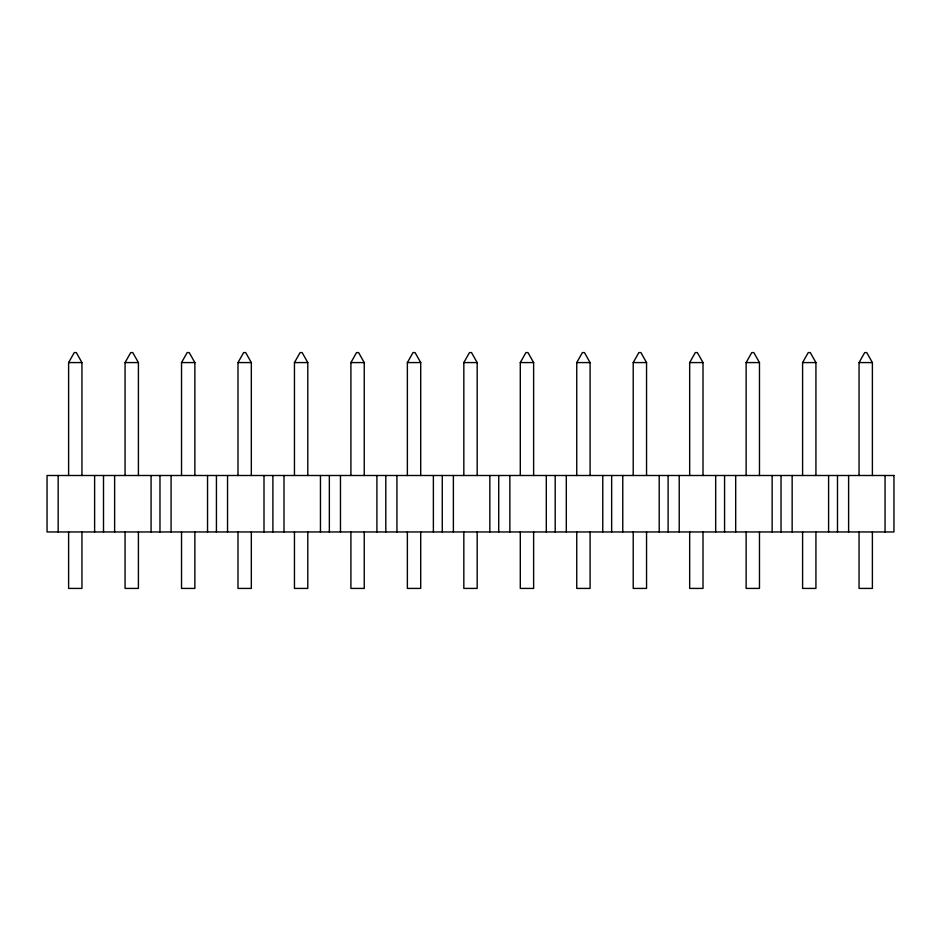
<?xml version="1.0" encoding="UTF-8"?>
<svg xmlns="http://www.w3.org/2000/svg" width="941" height="941" viewBox="0 0 941 941"><rect width="100%" height="100%" fill="white"/><g stroke="black" fill="none" stroke-linecap="round" stroke-linejoin="round"><path stroke-width="1.41" d="M68.611 475.499L68.611 362.579L74.257 352.581L76.303 352.581L81.949 362.579L81.949 475.499M125.071 475.499L125.071 362.579L130.717 352.581L132.763 352.581L138.409 362.579L138.409 475.499M181.531 475.499L181.531 362.579L187.177 352.581L189.223 352.581L194.869 362.579L194.869 475.499M237.991 475.499L237.991 362.579L243.637 352.581L245.683 352.581L251.329 362.579L251.329 475.499M294.451 475.499L294.451 362.579L300.097 352.581L302.143 352.581L307.789 362.579L307.789 475.499M350.911 475.499L350.911 362.579L356.557 352.581L358.603 352.581L364.249 362.579L364.249 475.499M407.371 475.499L407.371 362.579L413.017 352.581L415.063 352.581L420.709 362.579L420.709 475.499M463.831 475.499L463.831 362.579L469.477 352.581L471.523 352.581L477.169 362.579L477.169 475.499M520.291 475.499L520.291 362.579L525.937 352.581L527.983 352.581L533.629 362.579L533.629 475.499M576.751 475.499L576.751 362.579L582.397 352.581L584.443 352.581L590.089 362.579L590.089 475.499M633.211 475.499L633.211 362.579L638.857 352.581L640.903 352.581L646.549 362.579L646.549 475.499M689.671 475.499L689.671 362.579L695.317 352.581L697.363 352.581L703.009 362.579L703.009 475.499M746.131 475.499L746.131 362.579L751.777 352.581L753.823 352.581L759.469 362.579L759.469 475.499M802.591 475.499L802.591 362.579L808.237 352.581L810.283 352.581L815.929 362.579L815.929 475.499M859.051 475.499L859.051 362.579L864.697 352.581L866.743 352.581L872.389 362.579L872.389 475.499M68.611 362.579L81.949 362.579M125.071 362.579L138.409 362.579M181.531 362.579L194.869 362.579M237.991 362.579L251.329 362.579M294.451 362.579L307.789 362.579M350.911 362.579L364.249 362.579M407.371 362.579L420.709 362.579M463.831 362.579L477.169 362.579M520.291 362.579L533.629 362.579M576.751 362.579L590.089 362.579M633.211 362.579L646.549 362.579M689.671 362.579L703.009 362.579M746.131 362.579L759.469 362.579M802.591 362.579L815.929 362.579M859.051 362.579L872.389 362.579M885.058 475.499L885.058 531.959M872.389 531.959L872.389 588.419L859.051 588.419L859.051 531.959M848.606 475.499L848.606 531.959M837.49 475.499L837.49 531.959M828.598 475.499L828.598 531.959M815.929 531.959L815.929 588.419L802.591 588.419L802.591 531.959M792.146 475.499L792.146 531.959M781.03 475.499L781.03 531.959M772.138 475.499L772.138 531.959M759.469 531.959L759.469 588.419L746.131 588.419L746.131 531.959M735.686 475.499L735.686 531.959M724.57 475.499L724.57 531.959M715.678 475.499L715.678 531.959M703.009 531.959L703.009 588.419L689.671 588.419L689.671 531.959M679.226 475.499L679.226 531.959M668.11 475.499L668.11 531.959M659.218 475.499L659.218 531.959M646.549 531.959L646.549 588.419L633.211 588.419L633.211 531.959M622.766 475.499L622.766 531.959M611.65 475.499L611.65 531.959M602.758 475.499L602.758 531.959M590.089 531.959L590.089 588.419L576.751 588.419L576.751 531.959M566.306 475.499L566.306 531.959M555.19 475.499L555.19 531.959M546.298 475.499L546.298 531.959M533.629 531.959L533.629 588.419L520.291 588.419L520.291 531.959M509.846 475.499L509.846 531.959M498.73 475.499L498.73 531.959M489.838 475.499L489.838 531.959M477.169 531.959L477.169 588.419L463.831 588.419L463.831 531.959M453.386 475.499L453.386 531.959M442.27 475.499L442.27 531.959M433.378 475.499L433.378 531.959M420.709 531.959L420.709 588.419L407.371 588.419L407.371 531.959M396.926 475.499L396.926 531.959M385.81 475.499L385.81 531.959M376.918 475.499L376.918 531.959M364.249 531.959L364.249 588.419L350.911 588.419L350.911 531.959M340.466 475.499L340.466 531.959M329.35 475.499L329.35 531.959M320.458 475.499L320.458 531.959M307.789 531.959L307.789 588.419L294.451 588.419L294.451 531.959M284.006 475.499L284.006 531.959M272.89 475.499L272.89 531.959M263.998 475.499L263.998 531.959M251.329 531.959L251.329 588.419L237.991 588.419L237.991 531.959M227.546 475.499L227.546 531.959M216.43 475.499L216.43 531.959M207.538 475.499L207.538 531.959M194.869 531.959L194.869 588.419L181.531 588.419L181.531 531.959M171.086 475.499L171.086 531.959M159.97 475.499L159.97 531.959M151.078 475.499L151.078 531.959M138.409 531.959L138.409 588.419L125.071 588.419L125.071 531.959M114.626 475.499L114.626 531.959M103.51 475.499L103.51 531.959M94.618 475.499L94.618 531.959M81.949 531.959L81.949 588.419L68.611 588.419L68.611 531.959M58.166 475.499L58.166 531.959M893.95 475.499L47.05 475.499L47.05 531.959L893.95 531.959L893.95 475.499"/></g></svg>
